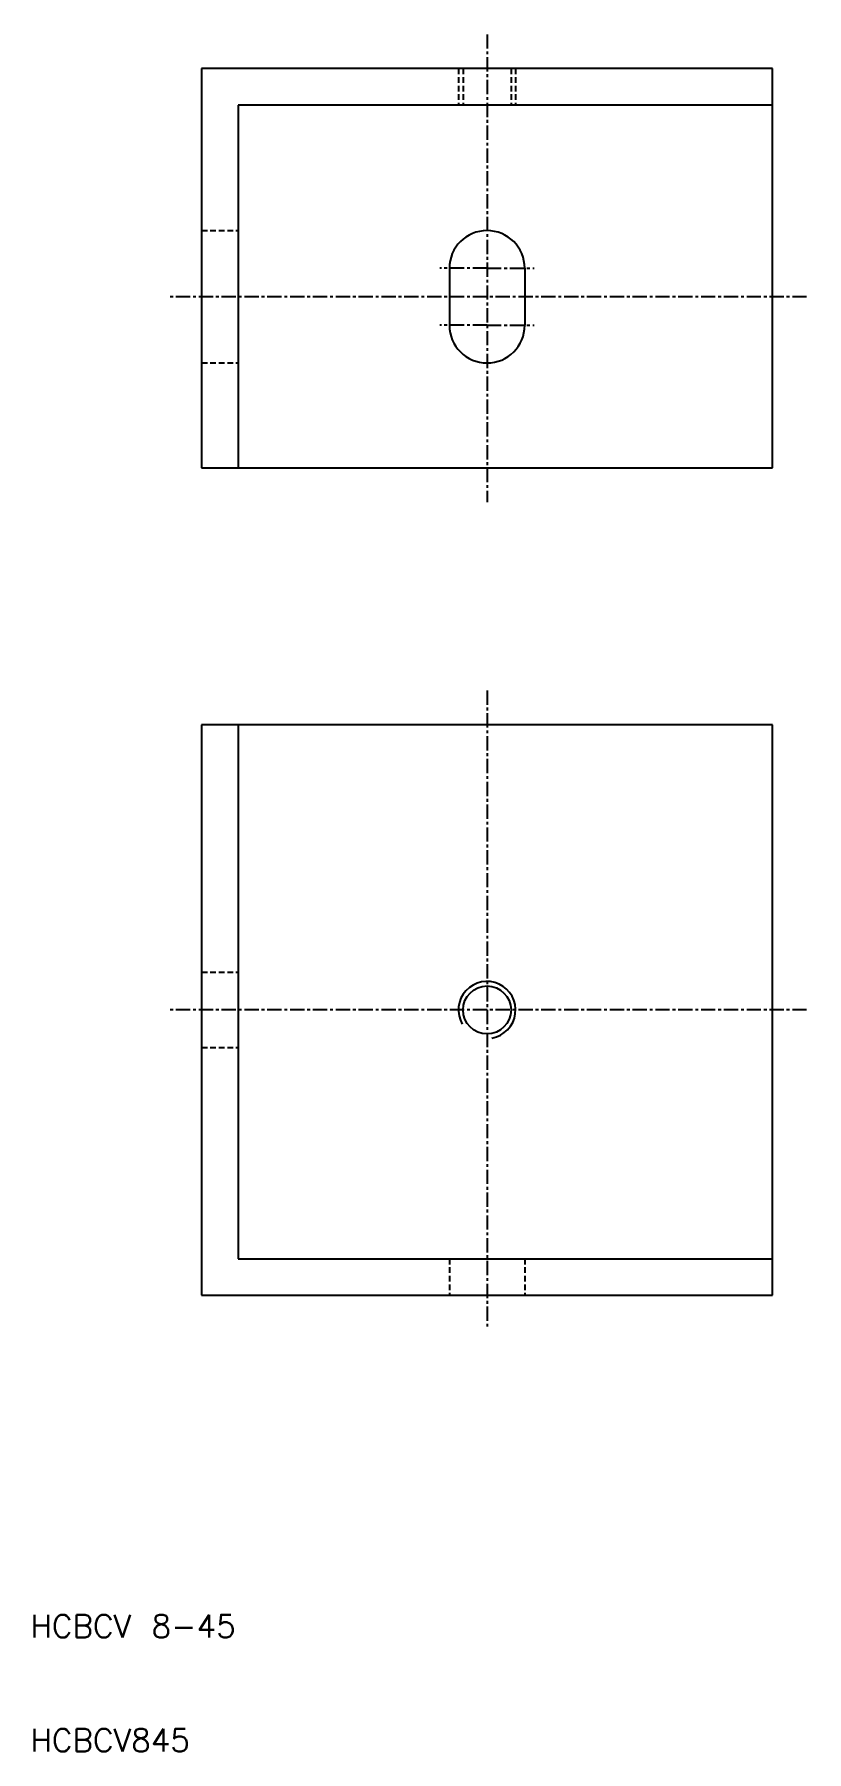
# Model space of a CAD drawing. Extents: x -40 to 28, y -65 to 85.
import ezdxf

# ---------------------------------------------------------------- set-up
doc = ezdxf.new("R2010")
doc.units = 0
doc.linetypes.add('CENTER', pattern=[2, 1.25, -0.25, 0.25, -0.25])
doc.linetypes.add('DASHED', pattern=[0.75, 0.5, -0.25])
doc.layers.get('0').update_dxf_attribs({"linetype": 'CONTINUOUS'})
doc.layers.add('CENTER', color=1, linetype='CENTER')
doc.styles.get("Standard").update_dxf_attribs({"font": 'txt.shx', "bigfont": 'bigfont.shx'})

msp = doc.modelspace()

# ---------------------------------------------------------------- linework, layer by layer
at = {"color": 7, "linetype": 'CONTINUOUS'}
for p, q in [((-25, 82.5), (-25, 47.5)), ((25, 82.5), (-25, 82.5)), ((25, 47.5), (25, 82.5)), ((-21.8, 79.3), (-21.8, 47.5)), ((25, 79.3), (-21.8, 79.3)), ((-3.3, 65), (-3.3, 60)), ((3.3, 65), (3.3, 60)), ((-25, 47.5), (25, 47.5)), ((-25, 25), (-25, -25)), ((25, 25), (-25, 25)), ((-21.8, 25), (-21.8, -21.8)), ((25, -25), (25, 25)), ((-21.8, -21.8), (25, -21.8)), ((-25, -25), (25, -25))]:
    msp.add_line(p, q, dxfattribs=at)
at = {"color": 3, "linetype": 'DASHED'}
for p, q in [((-2.5, 82.5), (-2.5, 79.3)), ((-2.1, 82.5), (-2.1, 79.3)), ((2.1, 82.5), (2.1, 79.3)), ((2.5, 82.5), (2.5, 79.3)), ((-25, 68.3), (-21.8, 68.3)), ((-25, 56.7), (-21.8, 56.7)), ((-25, 3.3), (-21.8, 3.3)), ((-25, -3.3), (-21.8, -3.3)), ((-3.3, -21.8), (-3.3, -25)), ((3.3, -21.8), (3.3, -25))]:
    msp.add_line(p, q, dxfattribs=at)
at = {"color": 7, "linetype": 'CONTINUOUS'}
msp.add_circle((0, 0), 2.1, dxfattribs=at)
for centre, start, end in [((0, 65), 0, 180), ((0, 60), 180, 0)]:
    msp.add_arc(centre, 3.3, start, end, dxfattribs=at)
at = {"color": 3, "linetype": 'CONTINUOUS'}
msp.add_arc((0, 0), 2.5, 280, 210, dxfattribs=at)
at = {"layer": 'CENTER', "color": 1, "linetype": 'CENTER'}
for p, q in [((0, 85.5), (0, 44.5)), ((0, 65), (-4.13, 65)), ((0, 65), (4.13, 65)), ((28, 62.5), (-28, 62.5)), ((0, 60), (-4.13, 60)), ((0, 60), (4.13, 60)), ((0, 28), (0, -28)), ((28, 0), (-28, 0))]:
    msp.add_line(p, q, dxfattribs=at)

# ---------------------------------------------------------------- texts
at = {"color": 7, "linetype": 'CONTINUOUS'}
for s, p in [('HCBCV 8-45', (-40, -55)), ('HCBCV845', (-40, -65))]:
    msp.add_text(s, height=2, dxfattribs=at).set_placement(p)

doc.saveas('drawing.dxf')
